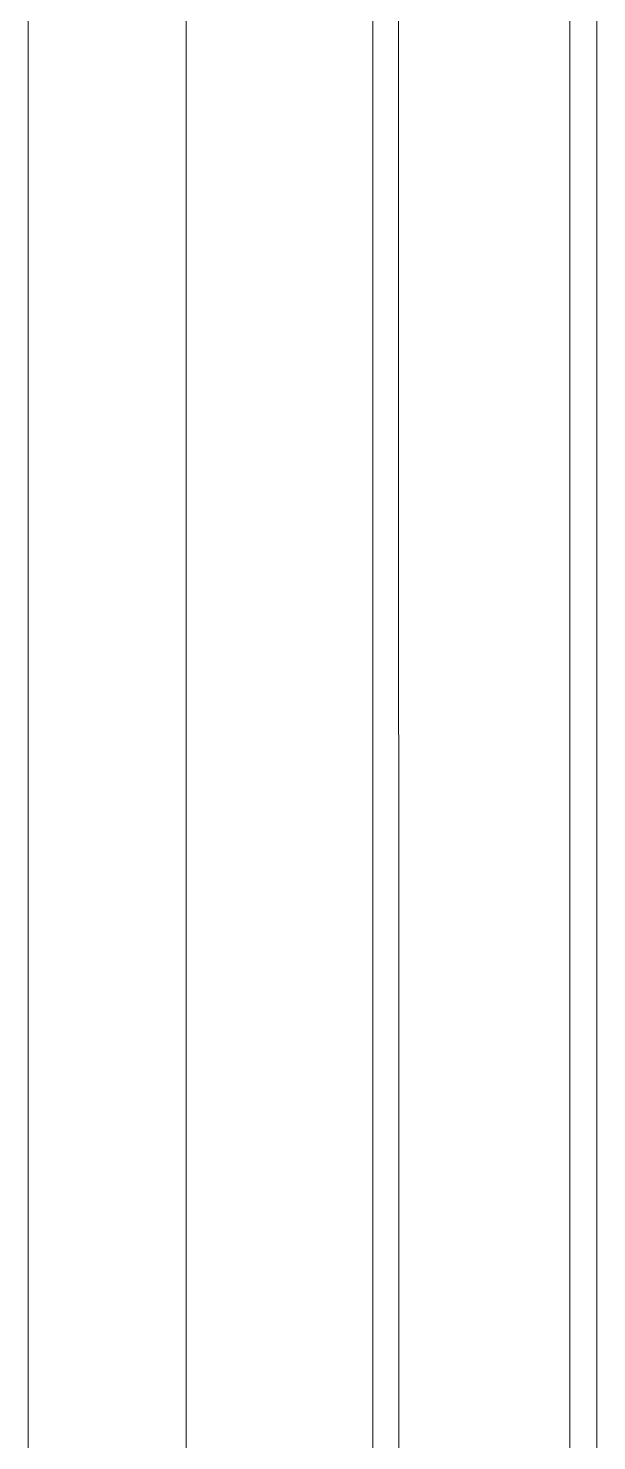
# Model space of a CAD drawing. Header units: inches. Extents: x 135267 to 147066, y -21506 to -19082.
# Drawn here: x 144642.199 to 144643.105, y -20339.923 to -20337.67 of the extents above; entities that cross this region are included whole.
import ezdxf

# ---------------------------------------------------------------- set-up
doc = ezdxf.new("R2010")
doc.units = ezdxf.units.IN
doc.header["$LTSCALE"] = 0.5
doc.header["$MEASUREMENT"] = 0
doc.layers.add('window', color=4, linetype='Continuous', lineweight=13)

msp = doc.modelspace()

# ---------------------------------------------------------------- linework, layer by layer
at = {"layer": 'window'}
for p, q in [((144642.4507, -20340.1102), (144642.4507, -20300.2955)), ((144642.1987, -20300.54), (144642.1987, -20343.0225)), ((144642.7483, -20340.0399), (144642.7483, -20333.8241)), ((144642.7893, -20340.0272), (144642.7887, -20333.851)), ((144643.0621, -20340.1109), (144643.0621, -20334.0328)), ((144643.1051, -20334.0614), (144643.1051, -20340.1275))]:
    msp.add_line(p, q, dxfattribs=at)

doc.saveas('drawing.dxf')
